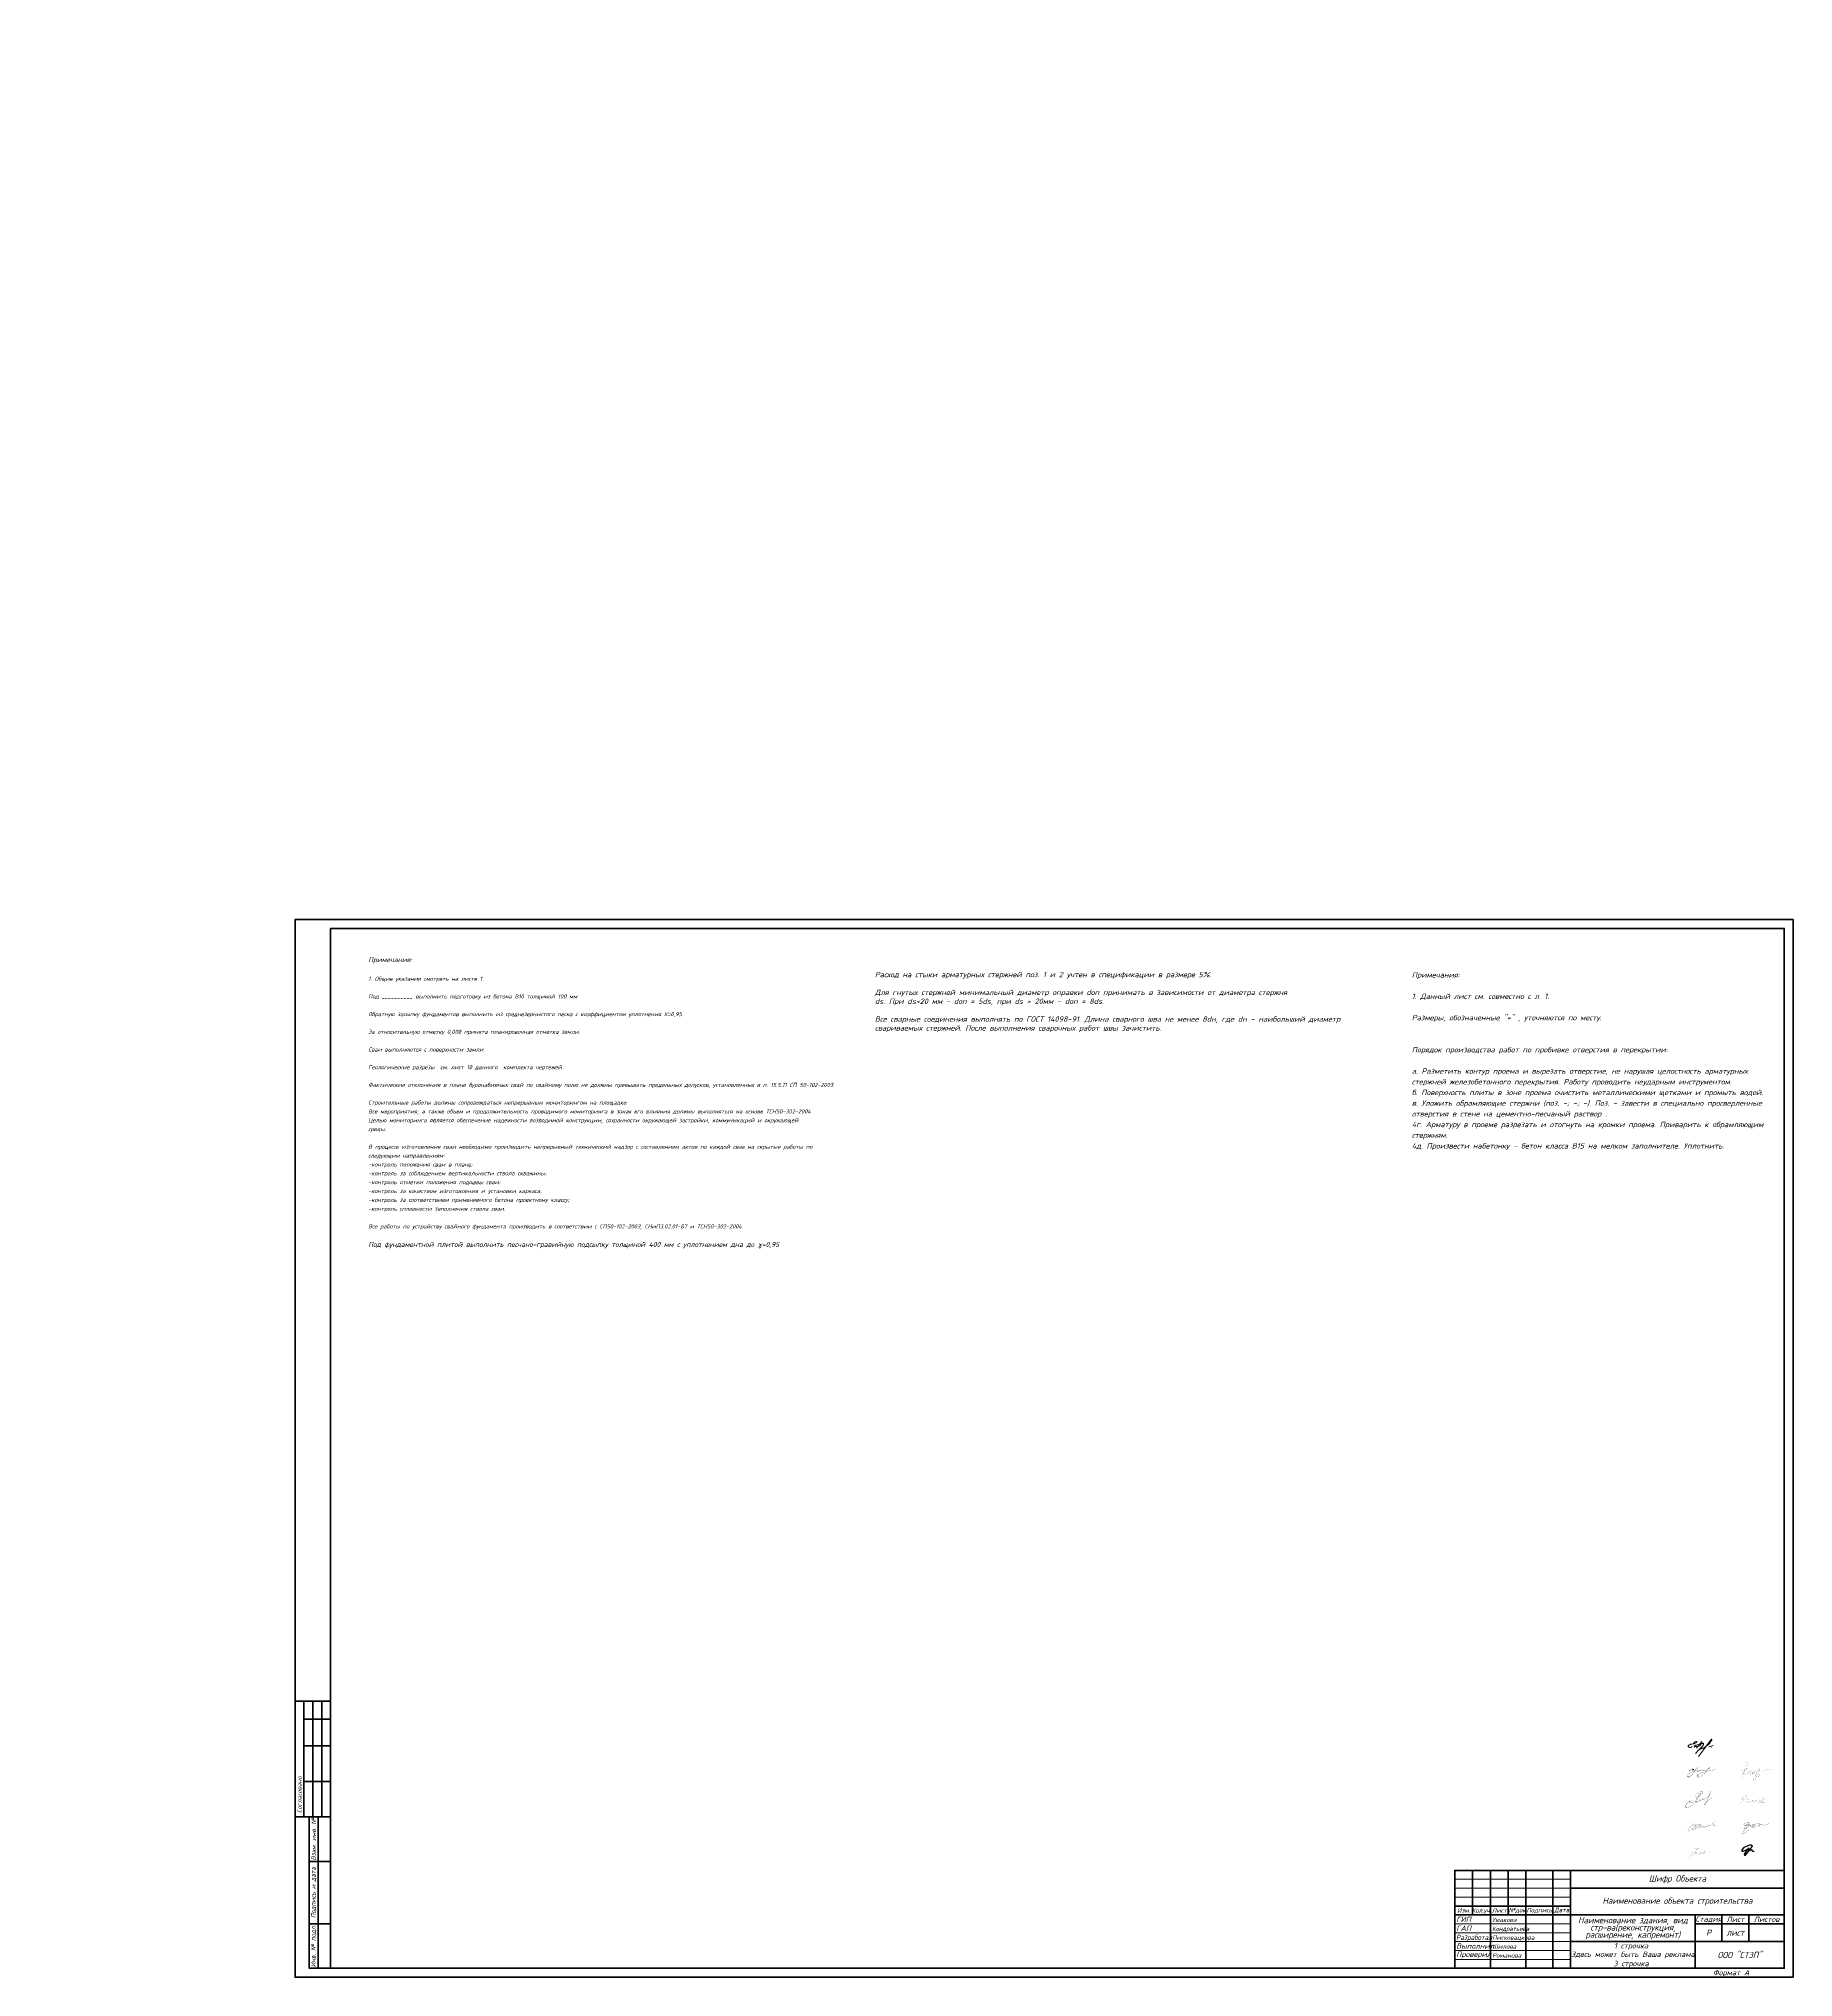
# Paper-space layout 'Layout1' of a CAD drawing. Header units: millimetres. Extents: x -985 to 0, y 0 to 1089.
import ezdxf
from ezdxf.enums import TextEntityAlignment as Align

# ---------------------------------------------------------------- set-up
doc = ezdxf.new("R2010")
doc.units = ezdxf.units.MM
for name, color, linetype, lineweight in [('!!! Подписи', 7, 'Continuous', 40), ('k_ Выноски', 7, 'Continuous', 13), ('k_ Рамка', 252, 'Continuous', 40)]:
    doc.layers.add(name, color=color, linetype=linetype, lineweight=lineweight)
doc.layers.add('NoPrint', color=2, linetype='Continuous', plot=False)
doc.layers.get('NoPrint').off()
doc.styles.add('STEP PR', font='isocpeui.ttf')

# ---------------------------------------------------------------- blocks, each defined once
blk = doc.blocks.new('*U15')
for p, q in [((5, -439), (5, -504)), ((10, -439), (10, -504)), ((15, -439), (15, -504)), ((5, -449), (20, -449)), ((5, -464), (20, -464)), ((5, -484), (20, -484)), ((13, -504), (13, -589)), ((8, -529), (20, -529)), ((661, -534), (661, -559)), ((671, -534), (671, -589)), ((681, -534), (681, -559)), ((691, -534), (691, -589)), ((706, -534), (706, -589)), ((716, -534), (716, -574)), ((651, -554), (716, -554)), ((8, -564), (20, -564)), ((651, -559), (836, -559)), ((786, -559), (786, -589)), ((786, -564), (836, -564)), ((801, -574), (801, -559)), ((816, -574), (816, -559)), ((716, -574), (716, -589))]:
    blk.add_line(p, q)
at = {"lineweight": 13}
for p, q in [((651, -539), (716, -539)), ((651, -544), (716, -544)), ((651, -549), (716, -549)), ((651, -564), (716, -564)), ((651, -569), (716, -569)), ((651, -574), (716, -574)), ((651, -579), (716, -579)), ((651, -584), (716, -584))]:
    blk.add_line(p, q, dxfattribs=at)
at = {"extrusion": (-1, 0, 0)}
blk.add_line((716, -544), (836, -544), dxfattribs=at)
for points in [[(841, -594), (0, -594), (0, 0), (841, 0)], [(20, -589), (836, -589), (836, -5), (20, -5)]]:
    blk.add_lwpolyline(points, close=True)
for points in [[(20, -439), (0, -439), (0, -504), (8, -504)], [(20, -589), (8, -589), (8, -504), (20, -504)], [(836, -534), (651, -534), (651, -589)], [(836, -574), (716, -574)]]:
    blk.add_lwpolyline(points)
at = {"style": 'STEP PR'}
blk.add_text('Р', height=3.5, dxfattribs=at).set_placement((793.5, -569), align=Align.MIDDLE_CENTER)
at = {"ltscale": 100, "char_height": 2.5, "attachment_point": 5, "rotation": 90, "style": 'STEP PR'}
for s, insert, width in [('Согласовано', (2.5, -491.5), 25), ('Взам. инв. №', (10.5, -516.5), 25), ('Подпись и дата', (10.5, -546.5), 35), ('Инв. № подл.', (10.5, -576.5), 25)]:
    blk.add_mtext(s, dxfattribs=dict(at, insert=insert, width=width))
at = {"char_height": 3.5, "width": 120, "attachment_point": 5, "style": 'STEP PR'}
for s, insert in [('Шифр Объекта', (776, -539)), ('Наименование объекта строительства', (776, -551.5))]:
    blk.add_mtext(s, dxfattribs=dict(at, insert=insert))
at = {"ltscale": 100, "style": 'STEP PR'}
for s, insert, char_height, width, attachment_point in [('№док', (686, -556.5), 2.5, 10, 5), ('Подпись', (698.5, -556.5), 2.5, 15, 5), ('Дата', (711, -556.5), 2.5, 10, 5), ('ГИП', (651.8, -561.5), 3, 18.098, 4), ('ГАП', (651.8, -566.5), 3, 18.098, 4), ('Изм.', (656, -556.5), 2.5, 10, 5), ('{\\W0.9;Кол.уч.}', (666, -556.8), 2.5, 10, 5), ('Ушакова', (672, -561.8), 2.5, 18.993, 4), ('Лист', (676, -556.5), 2.5, 10, 5), ('{\\W0.88;Кондратьева}', (672, -567.1), 2.5, 18.993, 4), ('Стадия', (793.5, -561.5), 3, 15, 5), ('Лист', (808.5, -561.5), 3, 15, 5), ('Листов', (826, -561.5), 3, 20, 5), ('{\\W0.8;Разработал}', (651.8, -572), 3, 18.098, 4), ('Выполнил', (651.8, -576.5), 3, 18.098, 4), ('Проверил', (651.8, -581.5), 3, 18.098, 4)]:
    blk.add_mtext(s, dxfattribs=dict(at, insert=insert, char_height=char_height, width=width, attachment_point=attachment_point))
at = {"char_height": 3.5, "attachment_point": 5, "style": 'STEP PR'}
for s, insert, width, line_spacing_factor in [('Наименование здания, вид стр-ва(реконструкция, расширение, капремонт)', (751, -566.5), 70, 0.7), ('ООО "СТЭП"', (811, -581.5), 50, 1.071429)]:
    blk.add_mtext(s, dxfattribs=dict(at, insert=insert, width=width, line_spacing_factor=line_spacing_factor))
at = {"style": 'STEP PR'}
for tag, p, height in [('РАЗРАБОТАЛ', (672, -573), 2.5), ('ВЫПОЛНИЛ', (672, -578), 2.5), ('ПРОВЕРИЛ', (672, -583), 2.5), ('ФОРМАТ', (795.9, -592.9), 3)]:
    blk.add_attdef(tag, p, '', height=height, dxfattribs=at)
for tag, p in [('НАИМ.', (750, -577.8)), ('НАИМЕНОВАНИЕ', (750, -587.8)), ('НАИМЕНОВАН.', (750, -582.8))]:
    blk.add_attdef(tag, text='', height=3, dxfattribs=at).set_placement(p, align=Align.CENTER)
blk.add_attdef('N.ЛИСТА', text='', height=3.5, dxfattribs=at).set_placement((808.5, -569), align=Align.MIDDLE_CENTER)
blk = doc.blocks.new('ЭлПодпись_ Кондратьева')
at = {"lineweight": 5, "const_width": 0.05}
for points in [[(-0.9, -0.3), (-1, -0.4), (-1, -0.5), (-1.2, -0.6), (-1.3, -0.6), (-1.3, -0.5), (-1.2, -0.4), (-1.2, -0.3), (-1.2, -0.3), (-1.1, -0.1), (-1.1, 0), (-1.1, 0.1), (-1, 0.2), (-1, 0.3), (-0.9, 0.4), (-0.8, 0.5), (-0.7, 0.7), (-0.6, 0.9), (-0.5, 1.2), (-0.4, 1.3), (-0.3, 1.5), (-0.2, 1.6), (-0.1, 1.9), (0.1, 2.1), (0.4, 2.5), (0.5, 2.7), (0.6, 2.8), (0.7, 3), (1, 3.2), (1.2, 3.4)], [(-0.8, 3), (-0.6, 3.1), (-0.5, 3.2), (-0.3, 3.3), (0, 3.4), (0.2, 3.6), (0.4, 3.7), (0.7, 3.9), (0.9, 4.1), (1.1, 4.2), (1.3, 4.4), (1.4, 4.6), (1.6, 4.8), (1.7, 5), (1.9, 5.1), (2, 5.3), (2.1, 5.5), (2.2, 5.6), (2.3, 5.7), (2.4, 5.8), (2.4, 5.9), (2.5, 6), (2.5, 6.1), (2.6, 6.2), (2.6, 6.3), (2.7, 6.4), (2.7, 6.4), (2.7, 6.5), (2.8, 6.6), (2.8, 6.7), (2.8, 6.7), (2.8, 6.8), (2.9, 6.9), (2.9, 7), (2.9, 7), (2.9, 7.1), (3, 7.2), (3, 7.3), (3, 7.4), (3, 7.5), (3.1, 7.6), (3.1, 7.7), (3.1, 7.7), (3.1, 7.8), (3.1, 7.9), (3.2, 8), (3.2, 8.1), (3.1, 8.1), (3.1, 8.2), (3.1, 8.2), (3.1, 8.3), (3, 8.3), (3, 8.3), (2.9, 8.3), (2.8, 8.3), (2.8, 8.3), (2.7, 8.2), (2.6, 8.2), (2.6, 8.1), (2.5, 8), (2.5, 7.9), (2.4, 7.8), (2.4, 7.7), (2.3, 7.6), (2.3, 7.5), (2.2, 7.4), (2.2, 7.3), (2.1, 7.2), (2.1, 7.1), (2, 7), (2, 6.9), (2, 6.8), (1.9, 6.7), (1.9, 6.6), (1.8, 6.4), (1.8, 6.3), (1.7, 6.1), (1.7, 6), (1.6, 5.8), (1.5, 5.6), (1.5, 5.4), (1.4, 5.2), (1.3, 5), (1.2, 4.8), (1.2, 4.6), (1.1, 4.4), (1, 4.2), (0.9, 4), (0.9, 3.8), (0.8, 3.6), (0.7, 3.4), (0.6, 3.2), (0.6, 3), (0.5, 2.9), (0.5, 2.7), (0.4, 2.5), (0.3, 2.3), (0.3, 2.2), (0.2, 2), (0.2, 1.8), (0.1, 1.7), (0, 1.5), (0, 1.4), (-0.1, 1.2), (-0.1, 1.1), (-0.2, 1), (-0.2, 0.9), (-0.3, 0.8), (-0.3, 0.7), (-0.3, 0.6), (-0.4, 0.5), (-0.4, 0.5), (-0.5, 0.4), (-0.5, 0.3), (-0.5, 0.3), (-0.5, 0.2), (-0.6, 0.1), (-0.6, 0.1), (-0.8, -0.3)], [(0.8, 2.4), (0.7, 2.2), (0.6, 2), (0.6, 1.8), (0.6, 1.6), (0.6, 1.5), (0.6, 1.4), (0.6, 1.3), (0.7, 1.2), (0.7, 1.1), (0.7, 1.1), (0.8, 1), (0.8, 1), (0.8, 0.9), (0.9, 0.9), (0.9, 0.9), (0.9, 0.8), (1, 0.8), (1, 0.8), (1.1, 0.8), (1.1, 0.7), (1.1, 0.7), (1.2, 0.7), (1.2, 0.7), (1.3, 0.7), (1.3, 0.7), (1.3, 0.7), (1.4, 0.6), (1.4, 0.6), (1.5, 0.6), (1.5, 0.6), (1.5, 0.6), (1.6, 0.6), (1.6, 0.6), (1.7, 0.6), (1.7, 0.6), (1.8, 0.6), (1.8, 0.6), (1.9, 0.6), (1.9, 0.6), (2, 0.6), (2, 0.6), (2.1, 0.7), (2.1, 0.7), (2.2, 0.7), (2.2, 0.7), (2.3, 0.8), (2.4, 0.8), (2.4, 0.9), (2.5, 0.9), (2.6, 1), (2.6, 1.1), (2.7, 1.2), (2.8, 1.4), (2.9, 1.5), (3, 1.8), (3.1, 2)], [(1.2, 3.4), (1.2, 3.5), (1.2, 3.5), (1.3, 3.6), (1.3, 3.6), (1.4, 3.7), (1.5, 3.7), (1.5, 3.7), (1.6, 3.8), (1.6, 3.8), (1.7, 3.9), (1.8, 3.9), (1.9, 3.9), (1.9, 3.9), (2, 4), (2.1, 4), (2.2, 4), (2.3, 4), (2.4, 4), (2.5, 4), (2.6, 4), (2.7, 4), (2.7, 4), (2.8, 4), (2.8, 4), (2.8, 4), (2.8, 4), (2.8, 4), (2.8, 4), (2.6, 4), (2.5, 3.9), (2.4, 3.9), (2.4, 3.9), (2.3, 3.9), (2.2, 3.9), (2.1, 3.9), (2, 3.8), (1.9, 3.8), (1.8, 3.8), (1.8, 3.7), (1.7, 3.7), (1.7, 3.7), (1.6, 3.6), (1.5, 3.6), (1.5, 3.5), (1.4, 3.5), (1.4, 3.4), (1.3, 3.4), (1.3, 3.3), (1.3, 3.3), (1.2, 3.2), (1.2, 3.1), (1.1, 3.1), (1.1, 3), (1, 3), (1, 2.9), (1, 2.8), (0.9, 2.8), (0.9, 2.7), (0.9, 2.6), (0.8, 2.6), (0.8, 2.4)], [(3.1, 2), (3.1, 2.1), (3.1, 2.1), (3.2, 2.1), (3.2, 2.2), (3.1, 2.3), (3.1, 2.3), (3.1, 2.4), (3.1, 2.4), (3, 2.5), (3, 2.5), (2.9, 2.5), (2.8, 2.5), (2.8, 2.5), (2.7, 2.5), (2.6, 2.5), (2.6, 2.5), (2.5, 2.5), (2.4, 2.5), (2.4, 2.4), (2.3, 2.4), (2.3, 2.3), (2.2, 2.3), (2.2, 2.2), (2.1, 2.2), (2.1, 2.1), (2.1, 2), (2, 2), (2, 1.9), (2, 1.8), (2, 1.7), (1.9, 1.7), (1.9, 1.6), (1.9, 1.5), (1.9, 1.4), (1.9, 1.3), (1.9, 1.3), (1.9, 1.2), (1.9, 1.1), (2, 1.1), (2, 1), (2.1, 1), (2.1, 0.9), (2.2, 0.9), (2.3, 0.9), (2.3, 0.9), (2.4, 0.9), (2.5, 0.9), (2.6, 0.9), (2.7, 1), (2.8, 1), (2.9, 1.1), (3, 1.2), (3.1, 1.3), (3.1, 1.4), (3.2, 1.5), (3.2, 1.6), (3.3, 1.7), (3.3, 1.8), (3.3, 1.9), (3.3, 2), (3.3, 2.1), (3.2, 2.2), (3.2, 2.2), (3.2, 2.3), (3.2, 2.3), (3.2, 2.3), (3.2, 2.3), (3.2, 2.3), (3.2, 2.2), (3.2, 2.2), (3.3, 2.2), (3.3, 2.2), (3.4, 2.2), (3.5, 2.2), (3.6, 2.2), (3.7, 2.3), (3.8, 2.3), (4, 2.3), (4.1, 2.4), (4.2, 2.4), (4.2, 2.4), (4.3, 2.4), (4.4, 2.4), (4.4, 2.4), (4.4, 2.4), (4.4, 2.3), (4.4, 2.3), (4.4, 2.2), (4.4, 2.1), (4.3, 2), (4.3, 1.9), (4.2, 1.8), (4.2, 1.7), (4.1, 1.5), (4.1, 1.4), (4, 1.2), (3.9, 1.1), (3.9, 1), (3.8, 0.8), (3.8, 0.7), (3.8, 0.6), (3.8, 0.5), (3.8, 0.5), (3.8, 0.4), (3.9, 0.4), (3.9, 0.4), (4, 0.4), (4.1, 0.5), (4.2, 0.5), (4.3, 0.6), (4.4, 0.6), (4.5, 0.7), (4.6, 0.8), (4.7, 0.8), (4.8, 0.9), (4.8, 1), (4.9, 1.1), (5, 1.2), (5.1, 1.2), (5.1, 1.3), (5.2, 1.4), (5.2, 1.5), (5.3, 1.6), (5.3, 1.7), (5.4, 1.8), (5.4, 1.9), (5.5, 2), (5.5, 2.1), (5.5, 2.1), (5.5, 2.2), (5.6, 2.2), (5.6, 2.2), (5.6, 2.2), (5.6, 2.2), (5.6, 2.2), (5.5, 2.1), (5.5, 2.1), (5.5, 2), (5.4, 1.9), (5.4, 1.8), (5.3, 1.7), (5.3, 1.6), (5.2, 1.5), (5.2, 1.3), (5.1, 1.2), (5.1, 1.1), (5.1, 1.1), (5, 1), (5, 0.9), (5, 0.8), (5, 0.8), (5, 0.7), (5.1, 0.7), (5.1, 0.6), (5.2, 0.6), (5.2, 0.6), (5.3, 0.6), (5.4, 0.6), (5.5, 0.7), (5.6, 0.8), (5.7, 0.9), (5.8, 1), (5.9, 1.1), (6, 1.3), (6.2, 1.4), (6.3, 1.6), (6.4, 1.7), (6.5, 1.8), (6.7, 1.9), (6.8, 2), (7, 2.1), (7.1, 2.1), (7.2, 2.1), (7.3, 2.2), (7.3, 2.2), (7.4, 2.2), (7.3, 2.2), (7.3, 2.2), (7.2, 2.2), (7, 2.2), (6.9, 2.2), (6.8, 2.1), (6.6, 2.1), (6.5, 2), (6.4, 1.9), (6.3, 1.8), (6.2, 1.7), (6.1, 1.6), (6, 1.4), (6, 1.3), (6, 1.2), (6, 1), (6, 0.9), (6, 0.8), (6, 0.8), (6, 0.7), (6.1, 0.6), (6.1, 0.6), (6.2, 0.6), (6.3, 0.6), (6.4, 0.6), (6.6, 0.6), (6.7, 0.7), (6.8, 0.7), (7, 0.8), (7.1, 0.9), (7.2, 0.9), (7.3, 1), (7.4, 1.1), (7.4, 1.2), (7.5, 1.3), (7.5, 1.4), (7.6, 1.5), (7.6, 1.6), (7.6, 1.7), (7.6, 1.8), (7.6, 1.9), (7.7, 1.9), (7.7, 2), (7.7, 2), (7.7, 2.1), (7.7, 2.1), (7.8, 2.1), (7.8, 2), (7.8, 2), (7.7, 1.9), (7.7, 1.9), (7.7, 1.8), (7.7, 1.7), (7.6, 1.5), (7.6, 1.4), (7.5, 1.2), (7.5, 1), (7.4, 0.8), (7.3, 0.6), (7.3, 0.3), (7.2, 0.1), (7.1, -0.2), (7, -0.5), (6.9, -0.8), (6.8, -1.1), (6.7, -1.3), (6.6, -1.6), (6.5, -1.9), (6.3, -2.2), (6.2, -2.5), (6.1, -2.7), (5.9, -2.9), (5.8, -3.1), (5.7, -3.3), (5.5, -3.4), (5.4, -3.5), (5.3, -3.5), (5.3, -3.5), (5.2, -3.5), (5.2, -3.4), (5.2, -3.2), (5.2, -3.1), (5.3, -2.8), (5.3, -2.6), (5.4, -2.3), (5.6, -2.1), (5.7, -1.8), (5.8, -1.5), (6, -1.2), (6.2, -1), (6.3, -0.7), (6.5, -0.5), (6.7, -0.2), (6.9, 0), (7.1, 0.2), (7.3, 0.4), (7.5, 0.6), (7.7, 0.8), (7.9, 1), (8.1, 1.1), (8.3, 1.3), (8.5, 1.5), (8.6, 1.7), (8.8, 1.8), (8.9, 2), (9.1, 2.2), (9.2, 2.4), (9.3, 2.5), (9.4, 2.7), (9.5, 2.9), (9.6, 3), (9.7, 3.2), (9.7, 3.3), (9.7, 3.5), (9.8, 3.6), (9.8, 3.6), (9.7, 3.7), (9.7, 3.6), (9.6, 3.6), (9.5, 3.4), (9.3, 3.2), (9.1, 2.9), (8.9, 2.6), (8.8, 2.3), (8.6, 2), (8.4, 1.7), (8.3, 1.4), (8.2, 1.2), (8.1, 1.1), (8.1, 1), (8.1, 1), (8.2, 1.1), (8.3, 1.1), (8.3, 1.2), (8.4, 1.2), (8.5, 1.2), (8.5, 1.2), (8.5, 1.1), (8.5, 1), (8.5, 0.8), (8.5, 0.6), (8.4, 0.4), (8.4, 0.2), (8.3, -0.1), (8.2, -0.4), (8.1, -0.8), (8, -1.1), (7.9, -1.4), (7.8, -1.7), (7.8, -2), (7.7, -2.2), (7.7, -2.4), (7.6, -2.4), (7.6, -2.4), (7.7, -2.4), (7.7, -2.3), (7.7, -2.2), (7.8, -2), (7.9, -1.8), (8, -1.6), (8.1, -1.4), (8.2, -1.3), (8.3, -1.1), (8.4, -0.9), (8.5, -0.7), (8.6, -0.5), (8.7, -0.4), (8.8, -0.2), (8.9, 0), (9, 0.2), (9.1, 0.3), (9.2, 0.5), (9.3, 0.6), (9.4, 0.8), (9.5, 0.9), (9.6, 1)], [(10.7, 1.4), (10.9, 1.5), (11.1, 1.6), (11.3, 1.7), (11.5, 1.7), (11.6, 1.8), (11.8, 1.8), (11.9, 1.8), (12, 1.8), (12.1, 1.8), (12.3, 1.8), (12.5, 1.9), (12.9, 1.9), (13.3, 1.9), (13.9, 1.9), (14.6, 2), (15.6, 2)]]:
    blk.add_lwpolyline(points, dxfattribs=at)
blk = doc.blocks.new('ЭлПодп_ Романова')
at = {"const_width": 0.05}
for points in [[(0.5, 1.4, 0.124991), (0.7, 0.8, 0.528033), (1.2, 0.7, 0.030818), (3.6, 4.4)], [(2.4, 3.7, 0.053056), (2, 3.2, -0.083961), (1.6, 2.8, -0.115199), (1.1, 2.7, -0.579279), (1.1, 2.8, -0.145311), (1.5, 3.6, -0.081636), (2.6, 4.4, -0.10388), (3.7, 4.7, -0.481694), (4.1, 4.2, -0.125315), (3.6, 3.3, -0.091773), (2.2, 2.3)], [(4.5, 2.5, 0.093579), (3.3, 1.6, 0.254455), (3.3, 1.1, 0.258477), (3.9, 1.1, 0.110534), (5.2, 2, 0.247838), (5.2, 2.4, 0.318738), (4.5, 2.5)], [(5.3, 1.5, 0.158747), (5.1, 1, 0.536893), (5.4, 0.8, 0.141837), (7.4, 2.2, 0.244882), (6.7, 1.3, 0.611971), (7.1, 1.1, 0.06959), (8.7, 1.8, 0.939182), (8.5, 2.1, 0.175085), (7.9, 1.3, 0.391286), (8, 1.1, 0.113228), (9.5, 1.4)], [(10.7, 2.4, 0.16318), (9.5, 1.7), (9.5, 1.4, 0.472113), (9.7, 1.1, 0.155102), (10.8, 1.5, 0.190284), (11.2, 2.1, 0.463483), (10.7, 2.4)], [(11.4, 1.1, -0.047815), (10.9, 0.8, -0.6211), (10.5, 1.1, -0.165956), (10.8, 1.6)], [(11.4, 1.1, 0.041914), (14.3, 3.1, 0.751285), (14.1, 3.6, 0.162617), (11.8, 1.6, 0.08667), (11.4, 0.9, 0.679622), (11.8, 0.6, 0.083503), (13.3, 1.2, 0.474626), (13.2, 0.7, 0.152519), (14.9, 0.7)]]:
    blk.add_lwpolyline(points, format="xyb", dxfattribs=at)
blk = doc.blocks.new('ЭлПодп_ Писковацкова')
at = {"ltscale": 100}
h = blk.add_hatch(color=256, dxfattribs=at)
h.paths.add_polyline_path([(-0.3, -2.2, -0.120674), (1.2, -0.2, -0.003894), (1.5, 0, 0.005406), (1, -0.3, 0.120674), (-0.5, -2.3, 0.618253), (0.2, -3.3, 0.144344), (2.3, -2.6, 0.018148), (3.4, -1.9, -0.016031), (2.4, -2.5, -0.144344), (0.3, -3.2, -0.618253)])
h.paths.add_polyline_path([(8.9, 5.9, 0.13127), (8, 5.9, 0.001442), (8, 5.9, -0.037089), (8.8, 5.8, -0.412279), (9.2, 5.1, -0.047626), (8.7, 4.1, 0.13439), (9.3, 5.2, 0.412279)])
h = blk.add_hatch(color=256, dxfattribs=at)
edge = h.paths.add_edge_path()
edge.add_arc((5.8, -0.2), 0.156, 186.9947, 274.7415, ccw=False)
edge.add_arc((6.9, -0.2), 1.26, 158.1585, 181.4107, ccw=False)
edge.add_arc((6, 0.1), 0.314, 114.0607, 146.8585, ccw=False)
edge.add_arc((5.9, 0.3), 0.0718, -44.2735, 112.4585, ccw=False)
edge.add_arc((-95, 64.4), 119.5, 327.4419, 327.5797, ccw=False)
edge.add_arc((6.3, -0.2), 0.574, 148.7118, 176.4657)
edge.add_arc((5.9, -0.2), 0.229, 180.6909, 221.2684)
edge.add_arc((5.7, -0.3), 0.0681, 273.0544, 313.6319)
blk.add_hatch(color=256, dxfattribs=at).paths.add_polyline_path([(7.7, 0.8, -0.13099), (7.5, 0.7, -0.457938), (7.5, 0.8, -0.035865), (7.5, 0.9, 0.073282), (7.4, 0.8, 0.062982), (7.3, 0.5)])
for points, const_width in [([(2.3, 0.5, 0.014412), (1, -0.3, 0.120674), (-0.5, -2.3, 0.618253), (0.2, -3.3, 0.144344), (2.3, -2.6, 0.032048), (4.3, -1.3)], 0.05), ([(5.2, 2.9, -0.233334), (5.4, 3.9, -0.174568), (8, 5.9, -0.13127), (8.9, 5.9, -0.412279), (9.3, 5.2, -0.174651), (8.5, 3.9, -0.08251), (6.8, 2.7, 0.060149), (1.2, -0.2, 0.120674), (-0.3, -2.2, 0.618253), (0.3, -3.2, 0.144344), (2.4, -2.5, 0.032048), (4.4, -1.2)], 0.05), ([(8.3, 4.6, 0.116613), (8, 4.8, 0.235202), (7.7, 4.7, 0.049514), (6.7, 3.3, -0.043476), (5.4, 1.2, -0.055055), (3.7, -0.4, -0.20167), (2.5, -0.7, -0.170845), (1.8, -0.3, -0.173578), (1.9, 0.3, -0.32678), (2.2, 0.6, -0.331888), (2.5, 0.4, -0.059302), (2.4, -0.1, 0.621611), (2.6, -0.2), (2.7, -0.1)], 0.1), ([(4.9, -0.5, -0.057291), (5.9, 1.2, 0.008489), (8.3, 4.6)], 0.1), ([(9.9, 1.6, -0.098957), (9.5, 1.2, -0.095894), (9.2, 1, -0.516977), (9.1, 1.2, -0.051005), (9.2, 1.5, -0.095958), (9.3, 1.7, -0.627395), (9.5, 1.7, -0.126867), (9.5, 1.4, -0.026848), (9, 1, -0.12797), (7.6, 0.3, -0.408838), (7.3, 0.5, -0.085013), (7.4, 0.8, -0.174263), (7.7, 1.1, -0.429276), (7.8, 1, -0.125956), (7.7, 0.8), (7.2, 0.5, -0.049685), (5.8, -0.3, -0.402742), (5.6, -0.2, -0.101806), (5.7, 0.3, -0.144093), (5.8, 0.4, -0.815086), (5.9, 0.3, -0.000602), (5.8, 0.1, 0.121695), (5.7, -0.2, 0.209904), (5.8, -0.4)], 0.1), ([(8, 5.9, -0.037089), (8.8, 5.8, -0.412279), (9.2, 5.1, -0.047626), (8.7, 4.1, -0.047626)], 0.05), ([(14.4, 2, 0.05803), (12.6, 1, 0.073128), (10.7, -0.8, 0.095936), (10.2, -1.8, 0.890388), (10.3, -1.9, 0.077303), (11, -1, 0.016701), (12.3, 2.3, 0.028782), (13.1, 4.5, -0.052172), (13.6, 5.5, -0.706562), (13.9, 5.4, -0.044295), (13.5, 4.6, -0.055726), (12.4, 3, -0.091431), (9.8, 1.3, -0.530665), (9.7, 1.4, -0.191005), (9.7, 1.5)], 0.1)]:
    blk.add_lwpolyline(points, format="xyb", dxfattribs=dict(at, const_width=const_width))
blk.add_solid([(13.1, 4.3), (12.8, 3.5), (13.1, 4.2), (13.3, 4.1)], dxfattribs=at)
blk = doc.blocks.new('ЭлПодп_ Шилова')
at = {"const_width": 0.05}
for points in [[(0.5, 1, 0.068498), (5.3, 4.4, 0.674759), (4.9, 5.1, 0.182602), (3.3, 4.3, 0.517238), (3.4, 3.8, 0.173536), (4.2, 3.8, 0.067093), (2.8, 2.9, 0.126532), (1.1, 0, 0.810229), (1.5, -0.4, 0.068205), (6.1, 3.5, 0.98416), (5.9, 3.7, 0.159926), (3.5, 0.7, 0.726707), (3.7, 0.4, 0.064732), (7.2, 3.6, 0.955489), (7.1, 3.7, 0.108118), (4.9, 1.1, 0.999191), (5.1, 0.9, 0.073137), (8.1, 3.4, 0.92733), (7.9, 3.6, 0.143356), (6.5, 1.6, 0.700614), (6.8, 1.3, 0.103436), (8.7, 2.7, 0.872301), (8.5, 2.8, 0.212445), (7.7, 1.7, 0.410253), (8.1, 1.5, 0.069149), (10.1, 2.9, 0.728947), (9.9, 3.2, 0.149644), (8.9, 1.9, 0.622202), (9.4, 1.7, 0.105788), (10.8, 2.5, 0.768005), (10.6, 2.8, 0.203164), (10.1, 1.8, 0.679716), (10.4, 1.8, 0.151671), (12.2, 3, 0.946538), (11.9, 3.2, 0.166232), (11.3, 2.3, 0.686937), (11.6, 2.1, 0.154394), (13.2, 3.4, 0.13266), (12.3, 2.3, 0.096944), (16.2, 5.3, 0.94435), (15.9, 5.5, 0.126135), (14.4, 3.3, 0.22066), (15.4, 3.8, 0.198805), (15, 3.4, 0.84013), (15.1, 3.3, 0.067004), (15.5, 3.4, 0.217555), (15.2, 3.1, 0.527289), (15.4, 2.9, 0.012947), (17, 3, 0.072811), (15.7, 2.4)], [(1.3, 0.4, -0.178026), (2.4, 1.3, -0.659099), (2.8, 0.9, -0.130438), (1.7, -0.1, -0.62518), (1.3, 0.4)]]:
    blk.add_lwpolyline(points, format="xyb", dxfattribs=at)
blk = doc.blocks.new('ЭлПодп_ Большакова')
at = {"const_width": 0.05}
for points in [[(5.1, 5.5, -0.036246), (1.8, -0.3, -0.114701), (4.6, 3.1, -0.335137), (5.2, 3, -0.174838), (4.3, 1, -0.569219), (3.8, 1.1, -0.132581), (6.5, 3, -0.31779), (6.9, 2.8, -0.148184), (5.9, 1.4, -0.449829), (5.4, 1.4, -0.193685), (5.8, 2.6)], [(7, 2, 0.240539), (6.7, 1.6, 0.67885), (7, 1.5, 0.047623), (8.8, 3.3, 0.477245), (8.7, 3.7, 0.098829), (8, 2, 0.574418), (8.3, 1.9, 0.049964), (10.2, 3.3, 1.208797), (10, 3.5, 0.113838), (9.4, 2.2, 0.60443), (9.8, 2.1, 0.055054), (10.8, 2.9, 0.108555), (10.6, 2.2, 0.175998), (11.3, 2.4, -0.218146), (12.1, 2.4, 0.234828), (13.1, 2.8)]]:
    blk.add_lwpolyline(points, format="xyb", dxfattribs=at)
blk.add_lwpolyline([(5.3, 4.2, 0.2, 0.05, -0.154207), (7.3, 5, 0.05, 0.05, 0)], format="xyseb")
blk = doc.blocks.new('ЭлПодп_ Зубова')
blk.add_lwpolyline([(2.7, 3.5, 0, 0.1, -0.179107), (2.3, 3.3, 0.1, 0.1, -0.771768), (2.2, 3.5, 0.1, 0.1, -0.145944), (5.3, 4.9, 0.1, 0.1, -0.737724), (5.5, 4.6, 0.1, 0.1, -0.116868), (3.1, 2.8, 0.1, 0.1, -0.770434), (2.8, 2.9, 0.1, 0.1, -0.157903), (4.7, 3.7, 0.1, 0.1, -0.671464), (4.9, 2.9, 0.1, 0.1, -0.128504), (2.6, 1, 0.1, 0.1, -0.767327), (2.4, 1.4, 0.1, 0.1, -0.199614), (5.5, 3.3, 0.1, 0.1, -0.601167), (5.8, 2.9, 0.1, 0.1, -0.340199), (5.5, 2.6, 0.1, 0.1, -0.108968), (7.4, 3.3, 0.1, 0.1, -0.735888), (7.5, 3.1, 0.1, 0.1, -0.121719), (2, -1.7, 0.1, 0.1, -0.855389), (1.6, -1.3, 0.1, 0.1, -0.226365), (6.8, 2.9, 0.1, 0.1, 0), (8.4, 3.3, 0.1, 0.1, -0.527335), (9, 2.8, 0.1, 0.1, -0.229645), (7.7, 1.8, 0.1, 0.1, -0.678334), (7.3, 2, 0.1, 0.1, -0.23541), (9.9, 4.1, 0.1, 0.1, -0.217394), (11.1, 4, 0.1, 0.1, -0.395121), (11.3, 3.4, 0.1, 0.1, -0.14145), (10.9, 2.6, 0.1, 0.1, -0.776459), (10.5, 2.8, 0.1, 0.1, -0.316063), (11.9, 3.7, 0.1, 0.1, -0.167736), (13.1, 3.2, 0.1, 0.1, 0.304217), (14.4, 3.2, 0.1, 0.1, -0.075719), (16.8, 4, 0.1, 0.1, 0)], format="xyseb")
blk = doc.blocks.new('ЭлПодп_ Ушакова')
at = {"ltscale": 100}
h = blk.add_hatch(color=256, dxfattribs=at)
h.paths.add_polyline_path([(2.6, 0.7, -0.124879), (1.6, 0.2, -0.201501), (0.8, 0.4, -0.210429), (0.6, 1.1, 0.102378), (0.6, 0.5, 0.233212), (1.1, 0), (1.6, 0, 0.05666), (1.8, 0.1, 0.020067)])
h.paths.add_polyline_path([(1.6, 0), (1.1, 0, 0.17055)])
h.paths.add_polyline_path([(2.4, 4.2, 0.068604), (1.5, 3.4, 0.676971), (1.7, 3.3, -0.040913)])
h.paths.add_polyline_path([(3.9, 4.5, 0.052547), (3.7, 4.1, 0.32708), (3.9, 3.8, -0.283013)])
h.paths.add_polyline_path([(7.9, 3.8, -0.122702), (6.3, 3.4, -0.746456), (6.2, 3.6), (6.2, 3.6), (6.1, 3.5, 0.746456), (6.2, 3.2, 0.157589)])
h.paths.add_polyline_path([(6.5, 1.2, -0.046533), (7.1, 1.7, 0.012242), (6.4, 1.3, 0.301126), (6.1, 0.7, 0.23102), (6.7, 0.1, -0.146842), (6.3, 0.7, -0.245628)])
at = {"ltscale": 100, "const_width": 0.1}
for points in [[(1.5, 3.4, -0.161737), (3.9, 4.7, -0.346409), (4, 4.6, 0.079464), (3.7, 4.1, 0.624225), (4.2, 3.8, 0.137761), (6.2, 5, 1.080115), (6.1, 5.2, 0.072927), (4.8, 3.4, -0.088625), (1.8, 0.1, -0.488793), (0.6, 0.5, -0.147282), (0.6, 1.3, -0.117101), (4.8, 3.4), (6.2, 3.8, -0.632318), (6.3, 3.7), (6.2, 3.6, 0.746456), (6.3, 3.4, 0.122702), (7.9, 3.8), (7.8, 3.6, 0.470873), (7.9, 3.5, 0.111847), (9.3, 3.8, 0.14919), (10.4, 3.7, 0.114996), (12.1, 4.3, 0.063721), (13.1, 5.1)], [(0.6, 1.1, 0.210429), (0.8, 0.4, 0.201501), (1.6, 0.2, 0.124879), (2.6, 0.7)], [(2.4, 4.2, 0.040913), (1.7, 3.3, -0.676971), (1.5, 3.4)], [(13, 5.4, 0.097861), (12.1, 4.3, -0.034796), (11.2, 3.1, -0.086546), (7.6, 0.1, -0.488089), (6.1, 0.7, -0.302185), (6.4, 1.3, -0.074007), (11.2, 3.1, -0.025091), (13.3, 3.6, -0.004863), (16.4, 4.2, -0.4278), (16.6, 4.1), (16.5, 4)], [(6.2, 3.6), (6.1, 3.5, 0.746456), (6.2, 3.2, 0.157589), (7.9, 3.8)], [(7.1, 1.7, 0.046533), (6.5, 1.2, 0.245628), (6.3, 0.7, 0.146842), (6.7, 0.1)], [(13, 5.4, -0.14337), (13.2, 5.4, -0.520938), (13.3, 5.3, -0.127879), (13.1, 5.1)]]:
    blk.add_lwpolyline(points, format="xyb", dxfattribs=at)
at = {"ltscale": 100}
blk.add_lwpolyline([(3.9, 4.5, 0.3073), (3.9, 3.8)], format="xyb", dxfattribs=at)
blk = doc.blocks.new('A$C46BD104E')
at = {"layer": '!!! Подписи', "lineweight": 25}
blk.add_lwpolyline([(750, 386), (516, 27), (523, -41), (584, -34), (814, 238), (967, 475), (898, 533), (805, 528), (491, 396), (368, 272), (372, 189), (448, 193), (585, 240), (791, 346), (747, 274), (767, 236), (851, 242), (942, 288), (942, 288), (945, 212), (975, 186), (1070, 192)], dxfattribs=at)
blk = doc.blocks.new('ЭлПодп_ Францева')
at = {"lineweight": 15}
for points in [[(3.3, 2.1), (2.9, 1.7), (2.5, 1.6), (1.9, 1.6), (1.5, 1.7), (1, 2), (1, 2.5), (1.2, 2.7), (1.4, 2.9), (1.9, 3.1), (2.4, 3.3), (3.1, 3.4), (3.8, 3.5), (4.2, 3.5), (4.4, 3.5), (4.2, 3.9), (4.4, 4.2), (4.8, 4.6), (5.3, 4.8), (5.7, 4.9), (6, 4.7), (5.9, 4.3), (5.2, 3.9), (4.7, 3.8), (4.2, 3.9), (3.8, 3.9)], [(8.1, 3.1), (7.9, 3.2), (7.6, 3.2), (7.1, 3.2), (6.8, 3.2), (6.3, 3.1), (5.7, 2.9), (5.2, 2.8), (4.6, 2.5), (4.4, 2.3), (4.6, 2.2), (4.7, 2.1), (5.4, 2.1), (5.7, 2.1), (6.3, 2.1), (6.9, 2.3), (7.7, 2.5), (8, 2.9), (8.2, 3.3), (8.5, 3.5), (8.7, 3.7), (9, 3.8), (9.3, 3.9), (9.6, 3.9), (9.7, 3.6), (9.7, 3.2), (9.5, 3), (9.4, 2.7), (9.2, 2.4), (8.7, 1.8), (6.9, 0), (5.1, -1.9), (6.9, 0), (8.3, 0.8), (9.3, 1.3), (9.2, 1.3), (9.4, 1), (12.7, 3.4), (13.2, 4), (14, 5.2), (14.3, 5.8), (14.3, 6.1), (14.1, 6.1), (13.3, 5.2), (11.3, 2.4), (6.8, -3.5)], [(4.4, 1.8), (4.6, 1.6)], [(8.7, 4.6), (8.7, 4.8), (5.7, 1.2)], [(12.7, 1.9), (15.1, 2.7)], [(14.2, 1.7), (14.3, 1.7)]]:
    blk.add_lwpolyline(points, dxfattribs=at)

psp = doc.layouts.get("Layout1")

# ---------------------------------------------------------------- block references
at = {"layer": 'k_ Рамка'}
ref = psp.add_blockref('*U15', (-841, 594), dxfattribs=at)
ref.add_attrib('N.ЛИСТА', 'лист', dxfattribs={"layer": '0', "height": 3.5, "style": 'STEP PR'}).set_placement((-32.5, 25), align=Align.MIDDLE_CENTER)
ref.add_attrib('РАЗРАБОТАЛ', 'Писковацкова', (-169, 21), dxfattribs={"layer": '0', "height": 2.5, "style": 'STEP PR'})
ref.add_attrib('ВЫПОЛНИЛ', 'Шилова', (-169, 16), dxfattribs={"layer": '0', "height": 2.5, "style": 'STEP PR'})
ref.add_attrib('ПРОВЕРИЛ', 'Романова', (-169, 11), dxfattribs={"layer": '0', "height": 2.5, "style": 'STEP PR'})
ref.add_attrib('НАИМ.', '1 строчка', dxfattribs={"layer": '0', "height": 3, "style": 'STEP PR'}).set_placement((-91, 16.2), align=Align.CENTER)
ref.add_attrib('НАИМЕНОВАНИЕ', '3 строчка', dxfattribs={"layer": '0', "height": 3, "style": 'STEP PR'}).set_placement((-91, 6.2), align=Align.CENTER)
ref.add_attrib('ФОРМАТ', 'Формат А', (-45.1, 1.1), dxfattribs={"layer": '0', "height": 3, "style": 'STEP PR'})
for name, p in [('ЭлПодп_ Францева', (-60, 127.5)), ('ЭлПодп_ Ушакова', (-60, 112.4)), ('ЭлПодп_ Писковацкова', (-60, 98.6)), ('ЭлПодп_ Романова', (-30, 97.3)), ('ЭлПодп_ Шилова', (-60, 82.3)), ('ЭлПодп_ Зубова', (-30, 82.3)), ('ЭлПодп_ Большакова', (-60, 67.3))]:
    psp.add_blockref(name, p, dxfattribs=at)
at = {"layer": 'k_ Рамка', "rotation": 6.999999999999436}
psp.add_blockref('ЭлПодпись_ Кондратьева', (-27.7, 113), dxfattribs=at)
at = {"layer": 'k_ Рамка', "xscale": 0.01, "yscale": 0.01, "zscale": 0.01}
psp.add_blockref('A$C46BD104E', (-32.6, 68.9), dxfattribs=at)

# ---------------------------------------------------------------- texts
at = {"layer": 'k_ Выноски', "insert": (-90, 12.5), "char_height": 3, "width": 70, "attachment_point": 5, "line_spacing_factor": 0.96, "style": 'STEP PR'}
psp.add_mtext('Здесь может быть Ваша реклама', dxfattribs=at)
at = {"layer": 'k_ Рамка', "color": 1, "lineweight": 0, "insert": (-799.9, 572.8), "char_height": 2.75, "attachment_point": 1, "line_spacing_factor": 1.3, "style": 'STEP PR'}
psp.add_mtext_dynamic_manual_height_columns('{\\C256;Примечания:\\P\\H0.83333x;\\P1. Общие указания смотреть на листе 1\\P\\PПод __________ выполнить подготовку из бетона В10 толщиной 100 мм\\P\\pi-5.5,l5.5;\\PОбратную засыпку фундаментов выполнить из среднезернистого песка с коэффициентом уплотнения К=0,95\\P\\PЗа относительную отметку 0,000 принята планировочная отметка земли.\\P\\pi0,l0;\\PСваи выполняются с поверхности земли.\\P\\PГеологические разрезы  см. лист 10 данного  комплекта чертежей.\\P\\PФактические отклонения в плане буронабивных свай по свайному полю не должны превышать предельных допусков, установленных в п. 15.5.11 СП 50-102-2003.\\P\\PСтроительные работы должны сопровождаться непрерывным мониторингом на площадке.\\PВсе мероприятия, а также объем и продолжительность проводимого мониторинга в зонах его влияния должны выполняться на основе ТСН50-302-2004. Целью мониторинга является обеспечение надежности возводимой конструкции, сохранности окружающей застройки, коммуникаций и окружающей среды.\\P\\PВ процессе изготовления сваи необходимо производить непрерывный технический надзор с составлением актов по каждой свае на скрытые работы по следующим направлениям:  \\P-контроль положения сваи в плане;\\P-контроль за соблюдением вертикальности ствола скважины;\\P-контроль отметки положения подошвы сваи;\\P-контроль за качеством изготовления и установки каркаса;\\P-контроль за соответствием применяемого бетона проектному классу;\\P-контроль сплошности заполнения ствола сваи.\\P\\PВсе работы по устройству свайного фундамента производить в соответствии с СП50-102-2003, СНиП3.02.01-87 и ТСН50-302-2004.\\P\\P\\H1.2x;Под фундаментной плитой выполнить песчано-гравийную подсыпку толщиной 400 мм с уплотнением дна до γ=0,95}', width=226.889, gutter_width=1, heights=[324.8], dxfattribs=at)
at = {"layer": 'k_ Рамка', "insert": (-515.5, 564.6), "char_height": 3, "width": 254.547, "attachment_point": 1, "style": 'STEP PR'}
psp.add_mtext('Расход на стыки арматурных стержней поз. 1 и 2 учтен в спецификации в размере 5%.\\P\\PДля гнутых стержней минимальный диаметр оправки dоп принимать в зависимости от диаметра стержня \\Pds. При ds<20 мм - dоп = 5ds, при ds > 20мм - dоп = 8ds.\\P\\PВсе сварные соединения выполнять по ГОСТ 14098-91. Длина сварного шва не менее 8dн, где dн - наибольший диаметр свариваемых стержней. После выполнения сварочных работ швы зачистить. ', dxfattribs=at)
at = {"layer": 'k_ Рамка', "insert": (-214.1, 564.4), "char_height": 3, "width": 185, "attachment_point": 1, "line_spacing_factor": 1.2, "style": 'STEP PR'}
psp.add_mtext('Примечания: \\P\\P1. Данный лист см. совместно с л. 1.\\P\\PРазмеры, обозначенные "*" , уточняются по месту.\\P\\P\\PПорядок производства работ по пробивке отверстия в перекрытии:\\P\\Pа. Разметить контур проема и вырезать отверстие, не нарушая целостность арматурных стержней железобетонного перекрытия. Работу проводить неударным инструментом.\\Pб. Поверхность плиты в зоне проема очистить металлическими щетками и промыть водой.\\Pв. Уложить обрамляющие стержни (поз. -; -; -). Поз. - завести в специально просверленные отверстия в стене на цементно-песчаный раствор .\\P4г. Арматуру в проеме разрезать и отогнуть на кромки проема. Приварить к обрамляющим стержням.\\P4д. Произвести набетонку - бетон класса В15 на мелком заполнителе. Уплотнить. ', dxfattribs=at)

# ---------------------------------------------------------------- viewports
at = {"layer": 'NoPrint', "view_target_point": (-4143.67567, -7072.67989)}
psp.add_viewport(center=(-865.8, 974.6), size=(238.1, 227.957), view_center_point=(104593.71602, 80845.51582), view_height=22795.6929878, dxfattribs=at)

doc.saveas('drawing.dxf')
